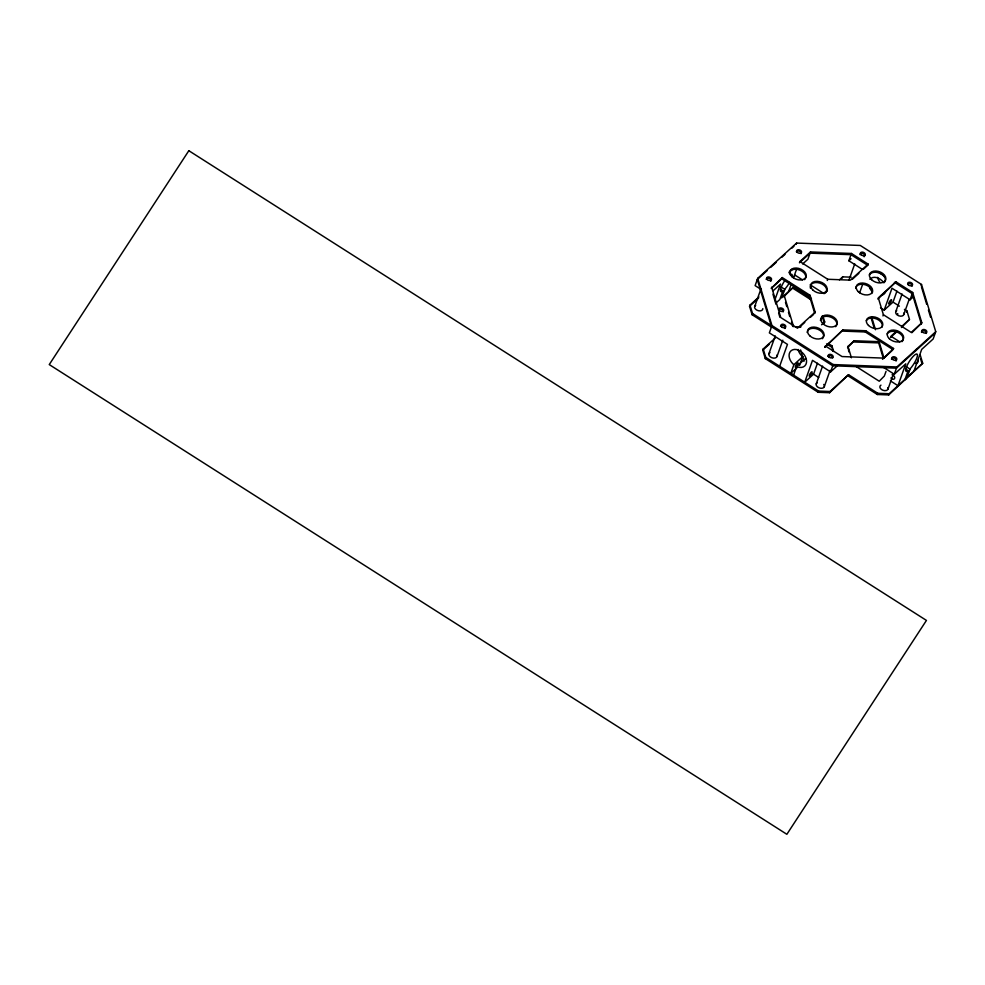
<?xml version="1.0" encoding="UTF-8"?>
<svg xmlns="http://www.w3.org/2000/svg" width="985" height="985" viewBox="0 0 985 985"><rect width="100%" height="100%" fill="white"/><g stroke="black" fill="none" stroke-linecap="round" stroke-linejoin="round"><path stroke-width="1.48" d="M913.883 371.283L921.677 349.404L933.152 338.988L935.75 331.699L921.504 284.456L860.274 245.462L796.582 243.073L757.711 278.324L755.126 285.613L761.442 289.652M771.157 326.885L752.097 314.744L749.548 306.31L749.979 305.091L758.93 296.965M754.695 306.495L761.023 288.716M752.097 314.744L752.528 313.525L749.979 305.091M810.064 295.303L809.633 296.51L814.718 313.39L815.149 312.171L810.064 295.303L782.238 277.573L771.206 288.408L782.299 278.336M782.238 277.573L781.794 278.792L809.633 296.51M774.678 300.474L780.514 284.062L773.213 290.698M796.139 244.292L796.582 243.073M780.354 289.258L782.878 290.87L779.8 299.526L775.761 303.195M919.744 356.053L920.175 354.834L922.711 363.268L889.159 393.717L877.783 393.286L848.553 374.682L829.579 392.719L818.203 392.289L765.308 358.614L762.772 350.18L763.203 348.961L775.207 338.077M789.601 282.412A10.219 2.561 -57.5 0 1 785.168 288.728L781.561 297.926L793.454 287.14L811.443 298.603M757.711 278.324L771.957 325.567L769.359 332.868L787.458 344.381L779.664 366.26M788.628 291.523L791.066 284.69M793.491 277.844L796.422 269.644M794.476 276.293L794.92 275.074L802.541 279.925M765.308 358.614L765.751 357.395L763.203 348.961M799.894 261.554L799.463 262.773L810.064 253.157L851.003 254.684L867.711 265.322L868.142 264.103L851.446 253.465L810.495 251.938L799.894 261.554L827.732 279.272L850.474 280.134L868.142 264.103M768.928 353.738L775.257 335.971M793.602 326.688L784.208 295.525L783.777 296.744L793.454 287.14M810.495 251.938L807.897 259.227L802.676 263.968M776.956 356.582L782.804 340.182M798.121 349.466A10.219 7.301 47.8 0 0 801.975 356.09L802.713 356.668L793.885 364.684L790.795 373.352L797.419 367.343M791.755 375.457L792.186 374.238M793.578 375.125L796.668 366.457L805.496 358.442L806.296 358.848M827.301 280.491L827.732 279.272M799.635 365.337L802.713 356.668M822.992 316.271L824.704 321.947L824.273 323.166L822.143 316.074M842.261 278.078L842.692 276.859L851.225 277.179M861.764 268.991L848.848 260.766L851.446 253.465M817.439 363.268L813.548 374.202L804.72 382.217L812.502 360.338L830.601 371.862L837.225 365.854M842.988 329.901L824.888 347.139L842.988 329.901L865.741 330.751L893.567 348.481L893.136 349.687L865.298 331.97L842.557 331.108M848.898 280.269L854.746 263.869M816.245 383.879L822.573 366.1M832.756 351.288L831.906 345.809L828.213 343.457M818.203 392.289L818.633 391.07L830.01 391.501L848.553 374.682M824.285 386.723L830.121 370.311M830.601 371.862L833.199 364.561L896.892 366.949L935.75 331.699M859.634 292.791L862.552 284.591M829.579 392.719L830.01 391.501M848.836 351.879L847.986 346.412L854.229 340.748L879.088 341.684L883.89 357.592M847.556 347.631L854.229 340.748M865.298 331.97L865.741 330.751M880.491 307.751L884.198 310.115L891.991 288.236L910.078 299.76L913.39 296.756M882.966 315.939L883.397 314.732L878.312 297.852L895.981 281.833L912.676 292.471L921.837 322.834L911.864 332.708M895.981 281.833L877.881 299.071M883.016 357.358L878.657 342.891L879.088 341.684M896.929 291.166L893.026 302.099L884.198 310.115M895.734 311.777L902.063 293.998M882.535 359.303L893.567 348.481M903.762 314.621L909.118 299.575M910.078 299.76L912.676 292.471M906.52 312.183L906.951 310.964L904.427 309.364M848.122 375.888L877.352 394.505L877.783 393.286M884.555 375.47L886.02 371.37M921.073 285.675L921.504 284.456M906.951 310.964L909.487 319.399L901.423 327.537M887.978 389.1L893.333 374.066M882.905 366.986L894.294 374.238L896.892 366.949M877.352 394.505L888.716 394.936L889.159 393.717M905.055 379.299L908.133 370.631L905.609 369.018M905.498 379.705L905.929 378.499M915.89 350.537L916.321 349.33M906.816 377.686L910.423 368.488A10.219 2.561 -57.5 0 0 917.392 354.575A10.219 2.561 -57.5 0 0 908.712 362.455A10.219 2.561 -57.5 0 0 907.678 370.976L908.133 370.631M922.711 363.268L888.716 394.936M884.247 376.122L879.248 381.22L854.832 365.669M767.278 270.481L757.28 279.543L771.526 326.786L832.756 365.78L896.461 368.168L935.319 332.918M770.602 267.452L776.155 262.416M781.708 257.38L785.045 254.364M791.706 248.319L793.922 246.312M749.548 306.31L758.499 298.184M788.96 272.291L792.297 269.262M848.848 260.766L851.052 258.76M825.233 292.693L827.412 290.71M839.417 279.826L842.692 276.859M762.772 350.18L769.322 344.233M815.149 312.171L797.493 328.19L780.785 317.564L771.637 287.189M799.266 327.414L804.782 322.403M810.31 317.392L813.622 314.387M852.259 279.346L858.883 273.337M863.291 269.324L867.711 265.322M821.588 324.779L824.704 321.947M896.399 331.28L890.945 336.23L899.834 341.894M901.854 326.331L909.487 319.399M890.514 337.436L897.064 331.502M921.837 322.834L911.236 332.45L883.397 314.732M883.607 358.343L892.078 350.648M894.294 374.238L905.781 363.822L897.988 385.701L890.391 380.875M782.878 290.87L782.422 291.215A10.219 2.561 -57.5 0 1 784.392 281.168M795.067 326.737L800.916 326.958M853.798 341.967L878.657 342.891M882.979 358.084L842.027 356.558L825.319 345.92M796.668 366.457L797.468 366.863A10.219 7.301 47.8 0 0 806.149 358.614A10.219 7.301 47.8 0 0 792.469 349.897A10.219 7.301 47.8 0 0 793.147 364.105L793.885 364.684M879.076 272.562L884.173 275.812M894.38 282.313L912.245 293.678L921.406 324.053M893.1 302.149L899.391 306.15M810.163 284.788L824.137 293.678M793.024 288.359L811.012 299.809M780.846 286.844L784.651 289.258M906.114 366.605L909.906 369.03M826.55 343.888L831.463 347.028M771.957 325.567L833.199 364.561M752.528 313.525L771.587 325.666M812.662 373.635L818.72 377.501M765.751 357.395L818.633 391.07M921.504 287.103L926.688 304.279M928.412 310.004L930.566 317.17M920.581 358.86L921.861 363.083M871.651 316.998L875.493 329.741M871.22 318.217L874.212 328.128M847.986 346.412L851.409 357.764M831.906 345.809L833.605 351.485M800.608 349.946L804.031 361.273M785.488 302.407L786.769 306.655M788.468 312.319L789.748 316.567M791.46 322.23L792.74 326.478M772.942 294.183L775.995 304.316M778.618 312.996L779.923 317.33M762.821 308.613A4.26 2.783 19.6 0 1 757.268 310.337A4.26 2.783 19.6 0 1 755.692 305.375M903.688 313.119A4.26 2.783 19.6 0 1 898.825 315.828A4.26 2.783 19.6 0 1 896.732 310.657M917.934 360.362A4.26 2.783 19.6 0 1 915.2 363.428M887.904 387.598A4.26 2.783 19.6 0 1 883.04 390.306A4.26 2.783 19.6 0 1 880.947 385.135M776.882 355.08A4.26 2.783 19.6 0 1 772.018 357.789A4.26 2.783 19.6 0 1 769.925 352.618M823.755 384.445A4.26 2.783 19.6 0 1 822.746 388.078A4.26 2.783 19.6 0 1 817.205 386.637A4.26 2.783 19.6 0 1 817.255 382.746M766.195 279.42A2.561 1.675 19.6 0 1 769.396 278.459A2.561 1.675 19.6 0 1 770.75 281.291M796.323 251.754A2.561 1.675 19.6 0 1 799.426 251.224A2.561 1.675 19.6 0 1 801.051 253.699M790.179 274.643A10.219 2.561 -57.5 0 1 792.1 276.403M891.45 359.18A2.561 1.675 19.6 0 1 894.651 358.22A2.561 1.675 19.6 0 1 896.005 361.064M892.065 374.78A2.561 1.822 47.8 0 1 894.626 378.351A2.561 1.822 47.8 0 1 890.933 377.932M921.529 332.401A2.561 1.675 19.6 0 1 924.041 330.788A2.561 1.675 19.6 0 1 926.306 333.459M864.473 256.445A2.561 1.675 19.6 0 1 864.054 256.703M859.917 254.561A2.561 1.675 19.6 0 1 862.491 253.404A2.561 1.675 19.6 0 1 864.855 255.657M907.616 283.914A2.561 1.675 19.6 0 1 910.743 283.877A2.561 1.675 19.6 0 1 912.061 286.216M879.703 281.981A10.219 7.301 47.8 0 1 877.598 277.364M885.65 291.659A10.219 7.301 47.8 0 1 881.366 295.254M872.636 292.003A10.219 7.301 47.8 0 1 869.558 287.731M869.903 279.309A10.219 7.301 47.8 0 1 883.73 282.683M827.856 356.373A2.561 1.675 19.6 0 1 830.638 355.72A2.561 1.675 19.6 0 1 832.694 357.9M780.539 326.244A2.561 1.675 19.6 0 1 783.937 325.85A2.561 1.675 19.6 0 1 784.983 328.547M778.741 309.585A2.561 1.675 19.6 0 1 781.868 309.561A2.561 1.675 19.6 0 1 783.186 311.888M897.926 314.018A2.561 1.675 19.6 0 1 897.557 313.575M820.407 320.421A8.52 5.565 19.6 0 1 831.106 317.232A8.52 5.565 19.6 0 1 835.6 326.688M807.158 332.438A8.52 5.565 19.6 0 1 817.858 329.249A8.52 5.565 19.6 0 1 822.352 338.705M789.354 273.374A8.52 5.565 19.6 0 1 800.054 270.198A8.52 5.565 19.6 0 1 804.548 279.642M810.421 288.199A8.52 5.565 19.6 0 1 819.877 283.101A8.52 5.565 19.6 0 1 825.43 292.939M869.349 274.95A8.52 5.565 19.6 0 1 880.676 273.645A8.52 5.565 19.6 0 1 884.173 282.621M855.731 288.371A8.52 5.565 19.6 0 1 865.384 284.813A8.52 5.565 19.6 0 1 871.823 293.444M887.153 334.001A8.52 5.565 19.6 0 1 898.48 332.696A8.52 5.565 19.6 0 1 901.964 341.684M866.271 320.716A8.52 5.565 19.6 0 1 876.601 318.943A8.52 5.565 19.6 0 1 882.006 327.192M188.825 150.705L49.25 364.585L786.867 834.295L926.442 620.415L188.825 150.705M889.849 303.306A2.561 0.64 -57.5 0 0 891.524 299.711A2.561 0.64 -57.5 0 0 889.024 302.543A2.561 0.64 -57.5 0 0 889.849 303.306M810.359 375.408A2.561 0.64 -57.5 0 0 812.046 371.813A2.561 0.64 -57.5 0 0 809.535 374.645A2.561 0.64 -57.5 0 0 810.359 375.408M796.446 366.543A2.561 0.64 -57.5 0 0 798.121 362.948A2.561 0.64 -57.5 0 0 795.621 365.78A2.561 0.64 -57.5 0 0 796.446 366.543M779.443 310.521A2.561 1.675 19.6 0 0 783.617 310.681A2.561 1.675 19.6 0 0 780.723 307.911A2.561 1.675 19.6 0 0 779.443 310.521M823.004 323.757A8.52 5.565 19.6 0 0 836.93 324.274A8.52 5.565 19.6 0 0 827.277 315.065A8.52 5.565 19.6 0 0 823.004 323.757M892.533 359.328A2.561 1.675 19.6 0 0 896.707 359.488A2.561 1.675 19.6 0 0 893.814 356.73A2.561 1.675 19.6 0 0 892.533 359.328M828.828 356.952A2.561 1.675 19.6 0 0 833.014 357.099A2.561 1.675 19.6 0 0 830.109 354.341A2.561 1.675 19.6 0 0 828.828 356.952M781.511 326.811A2.561 1.675 19.6 0 0 785.685 326.971A2.561 1.675 19.6 0 0 782.792 324.213A2.561 1.675 19.6 0 0 781.511 326.811M868.499 325.456A8.52 5.565 19.6 0 0 882.437 325.986A8.52 5.565 19.6 0 0 872.772 316.776A8.52 5.565 19.6 0 0 868.499 325.456M791.952 276.711A8.52 5.565 19.6 0 0 805.89 277.241A8.52 5.565 19.6 0 0 796.225 268.031A8.52 5.565 19.6 0 0 791.952 276.711M908.318 284.85A2.561 1.675 19.6 0 0 912.492 284.997A2.561 1.675 19.6 0 0 909.598 282.239A2.561 1.675 19.6 0 0 908.318 284.85M797.296 252.332A2.561 1.675 19.6 0 0 801.482 252.48A2.561 1.675 19.6 0 0 798.576 249.722A2.561 1.675 19.6 0 0 797.296 252.332M767.266 279.568A2.561 1.675 19.6 0 0 771.452 279.728A2.561 1.675 19.6 0 0 768.546 276.957A2.561 1.675 19.6 0 0 767.266 279.568M889.381 338.754A8.52 5.565 19.6 0 0 903.307 339.271A8.52 5.565 19.6 0 0 893.641 330.061A8.52 5.565 19.6 0 0 889.381 338.754M922.551 332.093A2.561 1.675 19.6 0 0 926.737 332.253A2.561 1.675 19.6 0 0 923.832 329.483A2.561 1.675 19.6 0 0 922.551 332.093M861.001 254.709A2.561 1.675 19.6 0 0 865.175 254.869A2.561 1.675 19.6 0 0 862.281 252.111A2.561 1.675 19.6 0 0 861.001 254.709M809.756 335.774A8.52 5.565 19.6 0 0 823.682 336.291A8.52 5.565 19.6 0 0 814.029 327.082A8.52 5.565 19.6 0 0 809.756 335.774M858.329 291.708A8.52 5.565 19.6 0 0 872.267 292.237A8.52 5.565 19.6 0 0 862.601 283.027A8.52 5.565 19.6 0 0 858.329 291.708M812.834 290.009A8.52 5.565 19.6 0 0 826.76 290.538A8.52 5.565 19.6 0 0 817.107 281.328A8.52 5.565 19.6 0 0 812.834 290.009M871.577 279.691A8.52 5.565 19.6 0 0 885.503 280.22A8.52 5.565 19.6 0 0 875.85 271.01A8.52 5.565 19.6 0 0 871.577 279.691"/></g></svg>
